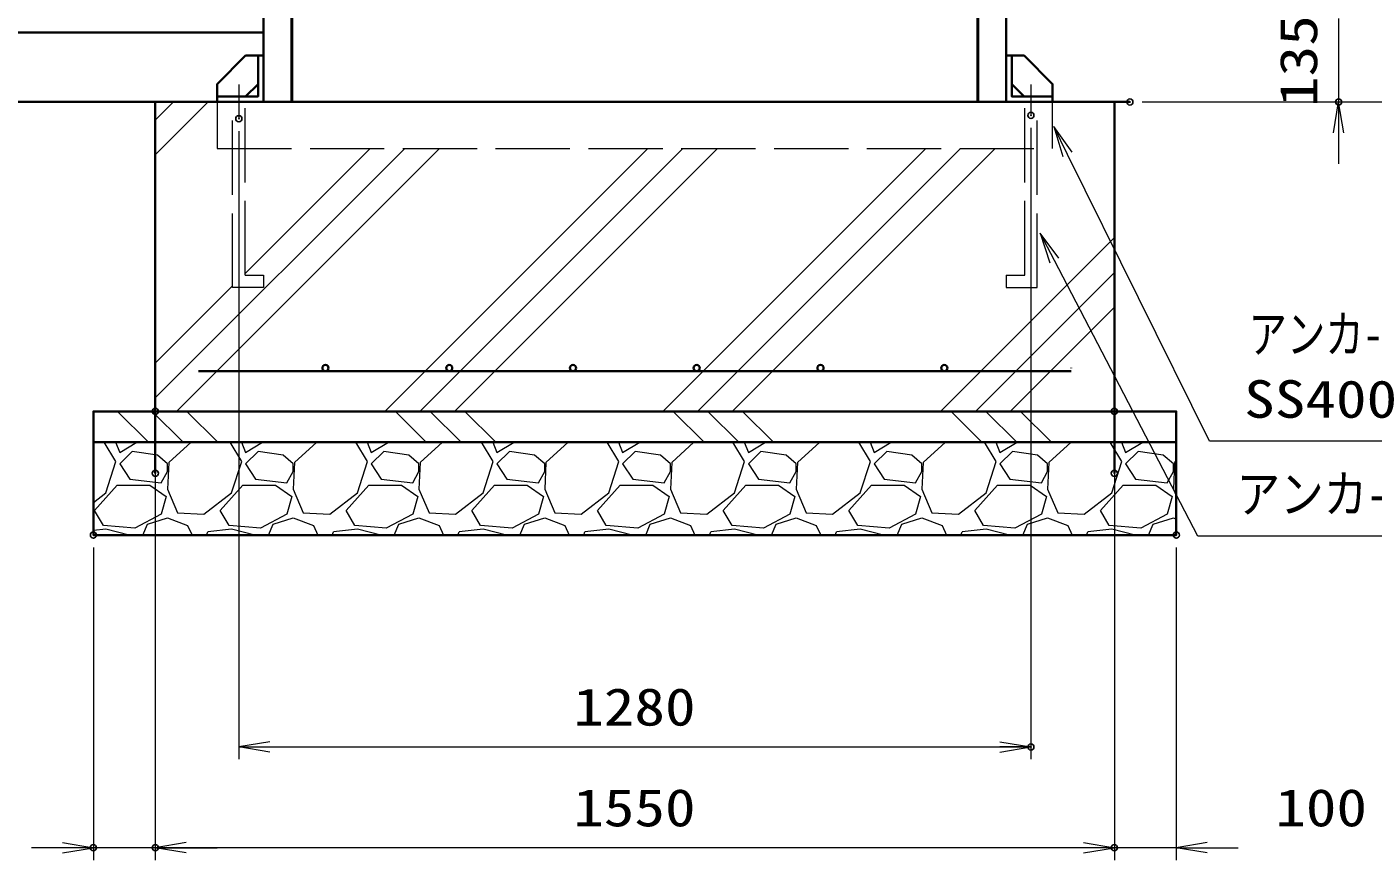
# Model space of a CAD drawing. Units: millimetres at full size, sheet at 1:20. Extents: x -5940 to 5940, y -4200 to 4200.
# Drawn here: x 1668 to 3843, y -2094 to -748 of the extents above; entities that cross this region are included whole.
import ezdxf
from ezdxf.enums import TextEntityAlignment as Align

# ---------------------------------------------------------------- set-up
doc = ezdxf.new("R2010")
doc.units = ezdxf.units.MM
doc.header["$LTSCALE"] = 20
doc.header["$PDMODE"] = 32
doc.header["$PDSIZE"] = 10
doc.linetypes.add('DASHED', pattern=[7.5, 6, -1.5])
doc.linetypes.add('USER1', pattern=[18, 12, -1.5, 3, -1.5])
for name, color, linetype, lineweight in [('0-1_軸線', 200, 'USER1', 15), ('0-2_寸法線', 4, 'Continuous', 18), ('0-3_0', 7, 'Continuous', 18), ('0-5_外形線', 7, 'Continuous', 35), ('0-6_隠れ線', 140, 'DASHED', 18), ('0-7_細線', 2, 'Continuous', 35), ('0-C_ハッチング', 253, 'Continuous', 13)]:
    doc.layers.add(name, color=color, linetype=linetype, lineweight=lineweight)
doc.layers.add('0-4_Defpoints', color=7, linetype='Continuous')
doc.styles.add('ＭＳ ゴシック', font='')
doc.styles.get('ＭＳ ゴシック').set_extended_font_data('MS Gothic')

# ---------------------------------------------------------------- blocks, each defined once
blk = doc.blocks.new('_Open')
at = {"layer": '0-3_0'}
blk.add_line((-20, 3.333), (0, 0), dxfattribs=at)
blk.add_lwpolyline([(-20, -3.333), (0, 0), (-20, 0)], dxfattribs=at)
blk = doc.blocks.new('S15')
at = {"layer": '0-2_寸法線'}
for points in [[(8969667.3, 3450057.1), (8959028.1, 3450057.1), (8954434.8, 3459330.7), (8953991, 3460226.8)], [(8954584.2, 3459404.6), (8953991, 3460226.8), (8954285.5, 3459256.7)]]:
    blk.add_lwpolyline(points, dxfattribs=at)
at = {"layer": '0-2_寸法線', "color": 254, "style": 'ＭＳ ゴシック'}
for s, width, p in [('アンカ-フレ－ム', 0.75, (8960288.1, 3452554)), ('SS400', 1.2, (8960144.1, 3450454))]:
    blk.add_text(s, height=1212, dxfattribs=dict(at, width=width)).set_placement(p, align=Align.BOTTOM_LEFT)
blk = doc.blocks.new('S16')
at = {"layer": '0-2_寸法線'}
for points in [[(8971559.5, 3446987.5), (8958645.1, 3446987.5), (8954011.1, 3455897.6), (8953549.7, 3456784.8)], [(8954158.9, 3455974.5), (8953549.7, 3456784.8), (8953863.2, 3455820.7)]]:
    blk.add_lwpolyline(points, dxfattribs=at)
at = {"layer": '0-2_寸法線', "color": 254, "style": 'ＭＳ ゴシック', "width": 0.85}
blk.add_text('アンカ-ボルト M16', height=1212, dxfattribs=at).set_placement((8959905.1, 3447384.3), align=Align.BOTTOM_LEFT)

msp = doc.modelspace()

# ---------------------------------------------------------------- linework, layer by layer
at = {"layer": '0-1_軸線'}
for p, q in [((2010.25, -841.31), (2010.25, -896.48)), ((3290.25, -841.13), (3290.25, -891.04))]:
    msp.add_line(p, q, dxfattribs=at)
at = {"layer": '0-2_寸法線'}
for p, q in [((3787.54, -734.3), (3787.54, -869.3)), ((3470.25, -869.3), (3972.65, -869.3)), ((3470.25, -869.3), (3807.54, -869.3)), ((3470.25, -869.3), (4153.8, -869.3)), ((3290.25, -911.04), (3290.25, -1931.56)), ((2010.25, -916.48), (2010.25, -1931.56)), ((3787.54, -919.3), (3787.54, -969.3)), ((1875.26, -1389.3), (1875.26, -2094.39)), ((3425.25, -1389.3), (3425.25, -2094.39)), ((1875.26, -1489.3), (1875.26, -2094.39)), ((3425.25, -1489.3), (3425.25, -2094.39)), ((1775.26, -1589.3), (1775.26, -2094.39)), ((3525.25, -1589.3), (3525.25, -2094.39)), ((2010.25, -1911.56), (3290.25, -1911.56)), ((1725.26, -2074.39), (1675.26, -2074.39)), ((1875.26, -2074.39), (1775.26, -2074.39)), ((3425.25, -2074.39), (1875.26, -2074.39)), ((1925.26, -2074.39), (1975.26, -2074.39)), ((3375.25, -2074.39), (3325.25, -2074.39)), ((3525.25, -2074.39), (3425.25, -2074.39)), ((3575.25, -2074.39), (3625.25, -2074.39))]:
    msp.add_line(p, q, dxfattribs=at)
at = {"layer": '0-4_Defpoints'}
for p in [(3450.25, -869.3), (3787.54, -869.3), (2010.25, -896.48), (3290.25, -891.04), (1875.26, -1369.3), (3425.25, -1369.3), (1875.26, -1469.3), (3425.25, -1469.3), (1775.26, -1569.3), (3525.25, -1569.3), (3290.25, -1911.56), (1775.26, -2074.39), (1875.26, -2074.39), (3425.25, -2074.39)]:
    msp.add_point(p, dxfattribs=at)
at = {"layer": '0-5_外形線'}
for p, q in [((2050.25, 350.7), (2050.25, -869.3)), ((2095.25, 350.7), (2095.25, -869.3)), ((2096.25, 350.7), (2096.25, -869.3)), ((3204.25, 350.7), (3204.25, -869.3)), ((3205.25, 350.7), (3205.25, -869.3)), ((3250.25, 350.7), (3250.25, -869.3)), ((-3849.75, -756.8), (2050.25, -756.8)), ((2041.26, -840.3), (2021.26, -860.3)), ((3279.25, -860.3), (3259.25, -840.3)), ((-4358.17, -869.3), (3450.25, -869.3))]:
    msp.add_line(p, q, dxfattribs=at)
for points in [[(2050.25, -794.3), (2021.26, -794.3), (1975.26, -840.3), (1975.26, -869.3)], [(1975.26, -860.3), (2041.26, -860.3), (2041.26, -794.3)], [(3250.25, -794.3), (3279.25, -794.3), (3325.25, -840.3), (3325.25, -869.3)], [(3325.25, -860.3), (3259.25, -860.3), (3259.25, -794.3)]]:
    msp.add_lwpolyline(points, dxfattribs=at)
at = {"layer": '0-6_隠れ線'}
for p, q in [((1975.26, -869.3), (1975.26, -944.3)), ((2000.26, -1169.3), (2000.26, -869.3)), ((2020.26, -1149.3), (2020.26, -869.3)), ((3280.25, -1149.3), (3280.25, -869.3)), ((3300.25, -1169.3), (3300.25, -869.3)), ((3325.25, -944.3), (3325.25, -869.3)), ((1975.26, -944.3), (3325.25, -944.3)), ((2020.26, -1149.3), (2050.25, -1149.3)), ((2050.25, -1149.3), (2050.25, -1169.3)), ((2050.25, -1169.3), (2000.26, -1169.3))]:
    msp.add_line(p, q, dxfattribs=at)
at = {"layer": '0-6_隠れ線', "linetype": 'Continuous'}
for p, q in [((3250.25, -1149.3), (3250.25, -1169.3)), ((3250.25, -1149.3), (3280.25, -1149.3)), ((3250.25, -1169.3), (3300.25, -1169.3))]:
    msp.add_line(p, q, dxfattribs=at)
at = {"layer": '0-7_細線'}
for p, q in [((1875.26, -869.3), (1875.26, -1469.3)), ((3425.25, -869.3), (3425.25, -1469.3)), ((3355.25, -1304.3), (1945.26, -1304.3)), ((1945.26, -1304.3), (3355.25, -1304.3)), ((2438.54, -1304.3), (2430.77, -1304.3))]:
    msp.add_line(p, q, dxfattribs=at)
for points in [[(1775.26, -1419.3), (3525.25, -1419.3), (3525.25, -1369.3), (1775.26, -1369.3)], [(1775.26, -1569.3), (3525.25, -1569.3), (3525.25, -1419.3), (1775.26, -1419.3)]]:
    msp.add_lwpolyline(points, close=True, dxfattribs=at)
for centre in [(2150.26, -1299.3), (2350.26, -1299.3), (2550.26, -1299.3), (2750.26, -1299.3), (2950.26, -1299.3), (3150.26, -1299.3)]:
    msp.add_circle(centre, 5, dxfattribs=at)
msp.add_arc((3350.26, -1299.3), 5, 358.85407, 1.14593, dxfattribs=at)
at = {"layer": '0-C_ハッチング'}
for p, q in [((1875.26, -954.7), (1960.65, -869.3)), ((1875.26, -898.57), (1904.53, -869.3)), ((1875.26, -1347.59), (2278.54, -944.3)), ((1909.67, -1369.3), (2334.67, -944.3)), ((2020.26, -1146.46), (2222.41, -944.3)), ((2246.43, -1369.3), (2671.43, -944.3)), ((2302.55, -1369.3), (2727.55, -944.3)), ((2358.68, -1369.3), (2783.68, -944.3)), ((2695.44, -1369.3), (3120.44, -944.3)), ((2751.57, -1369.3), (3176.57, -944.3)), ((2807.69, -1369.3), (3232.69, -944.3)), ((3144.45, -1369.3), (3425.25, -1088.5)), ((3200.58, -1369.3), (3425.25, -1144.63)), ((1875.26, -1291.46), (2000.26, -1166.46)), ((3256.71, -1369.3), (3425.25, -1200.75)), ((1814.19, -1369.3), (1864.19, -1419.3)), ((1870.32, -1369.3), (1920.32, -1419.3)), ((1926.45, -1369.3), (1976.45, -1419.3)), ((2263.21, -1369.3), (2313.21, -1419.3)), ((2319.33, -1369.3), (2369.33, -1419.3)), ((2375.46, -1369.3), (2425.46, -1419.3)), ((2712.22, -1369.3), (2762.22, -1419.3)), ((2768.35, -1369.3), (2818.35, -1419.3)), ((2824.47, -1369.3), (2874.47, -1419.3)), ((3161.23, -1369.3), (3211.23, -1419.3)), ((3217.36, -1369.3), (3267.36, -1419.3)), ((3273.49, -1369.3), (3323.49, -1419.3)), ((1811.66, -1450.16), (1792.8, -1419.3)), ((1811.1, -1419.3), (1817.75, -1435.93)), ((1817.75, -1435.93), (1845.47, -1419.3)), ((1838.07, -1433.9), (1817.75, -1454.22)), ((1878.71, -1440), (1838.07, -1433.9)), ((1933.02, -1419.3), (1897, -1452.19)), ((2014.86, -1450.16), (1996, -1419.3)), ((2014.3, -1419.3), (2020.95, -1435.93)), ((2020.95, -1435.93), (2048.67, -1419.3)), ((2041.27, -1433.9), (2020.95, -1454.22)), ((2081.91, -1440), (2041.27, -1433.9)), ((2136.22, -1419.3), (2100.2, -1452.19)), ((2218.06, -1450.16), (2199.2, -1419.3)), ((2217.5, -1419.3), (2224.15, -1435.93)), ((2224.15, -1435.93), (2251.87, -1419.3)), ((2244.47, -1433.9), (2224.15, -1454.22)), ((2285.11, -1440), (2244.47, -1433.9)), ((2339.42, -1419.3), (2303.4, -1452.19)), ((2421.26, -1450.16), (2402.4, -1419.3)), ((2420.7, -1419.3), (2427.35, -1435.93)), ((2427.35, -1435.93), (2455.07, -1419.3)), ((2447.67, -1433.9), (2427.35, -1454.22)), ((2488.31, -1440), (2447.67, -1433.9)), ((2542.62, -1419.3), (2506.6, -1452.19)), ((2624.46, -1450.16), (2605.6, -1419.3)), ((2623.9, -1419.3), (2630.55, -1435.93)), ((2630.55, -1435.93), (2658.27, -1419.3)), ((2650.87, -1433.9), (2630.55, -1454.22)), ((2691.51, -1440), (2650.87, -1433.9)), ((2745.82, -1419.3), (2709.8, -1452.19)), ((2827.66, -1450.16), (2808.8, -1419.3)), ((2827.1, -1419.3), (2833.75, -1435.93)), ((2833.75, -1435.93), (2861.47, -1419.3)), ((2854.07, -1433.9), (2833.75, -1454.22)), ((2894.71, -1440), (2854.07, -1433.9)), ((2949.02, -1419.3), (2913, -1452.19)), ((3030.86, -1450.16), (3012, -1419.3)), ((3030.3, -1419.3), (3036.95, -1435.93)), ((3036.95, -1435.93), (3064.67, -1419.3)), ((3057.27, -1433.9), (3036.95, -1454.22)), ((3097.91, -1440), (3057.27, -1433.9)), ((3152.22, -1419.3), (3116.2, -1452.19)), ((3234.06, -1450.16), (3215.2, -1419.3)), ((3233.5, -1419.3), (3240.15, -1435.93)), ((3240.15, -1435.93), (3267.87, -1419.3)), ((3260.47, -1433.9), (3240.15, -1454.22)), ((3301.11, -1440), (3260.47, -1433.9)), ((3355.42, -1419.3), (3319.4, -1452.19)), ((3437.26, -1450.16), (3418.4, -1419.3)), ((3436.7, -1419.3), (3443.35, -1435.93)), ((3443.35, -1435.93), (3471.07, -1419.3)), ((3463.67, -1433.9), (3443.35, -1454.22)), ((3504.31, -1440), (3463.67, -1433.9)), ((1795.4, -1500.96), (1811.66, -1450.16)), ((1817.75, -1454.22), (1834.01, -1478.61)), ((1894.97, -1454.22), (1878.71, -1440)), ((1897, -1452.19), (1894.97, -1494.86)), ((1894.97, -1466.41), (1894.97, -1454.22)), ((1998.6, -1500.96), (2014.86, -1450.16)), ((2020.95, -1454.22), (2037.21, -1478.61)), ((2098.17, -1454.22), (2081.91, -1440)), ((2100.2, -1452.19), (2098.17, -1494.86)), ((2098.17, -1466.41), (2098.17, -1454.22)), ((2201.8, -1500.96), (2218.06, -1450.16)), ((2224.15, -1454.22), (2240.41, -1478.61)), ((2301.37, -1454.22), (2285.11, -1440)), ((2303.4, -1452.19), (2301.37, -1494.86)), ((2301.37, -1466.41), (2301.37, -1454.22)), ((2405, -1500.96), (2421.26, -1450.16)), ((2427.35, -1454.22), (2443.61, -1478.61)), ((2504.57, -1454.22), (2488.31, -1440)), ((2506.6, -1452.19), (2504.57, -1494.86)), ((2504.57, -1466.41), (2504.57, -1454.22)), ((2608.2, -1500.96), (2624.46, -1450.16)), ((2630.55, -1454.22), (2646.81, -1478.61)), ((2707.77, -1454.22), (2691.51, -1440)), ((2709.8, -1452.19), (2707.77, -1494.86)), ((2707.77, -1466.41), (2707.77, -1454.22)), ((2811.4, -1500.96), (2827.66, -1450.16)), ((2833.75, -1454.22), (2850.01, -1478.61)), ((2910.97, -1454.22), (2894.71, -1440)), ((2913, -1452.19), (2910.97, -1494.86)), ((2910.97, -1466.41), (2910.97, -1454.22)), ((3014.6, -1500.96), (3030.86, -1450.16)), ((3036.95, -1454.22), (3053.21, -1478.61)), ((3114.17, -1454.22), (3097.91, -1440)), ((3116.2, -1452.19), (3114.17, -1494.86)), ((3114.17, -1466.41), (3114.17, -1454.22)), ((3217.8, -1500.96), (3234.06, -1450.16)), ((3240.15, -1454.22), (3256.41, -1478.61)), ((3317.37, -1454.22), (3301.11, -1440)), ((3319.4, -1452.19), (3317.37, -1494.86)), ((3317.37, -1466.41), (3317.37, -1454.22)), ((3421, -1500.96), (3437.26, -1450.16)), ((3443.35, -1454.22), (3459.61, -1478.61)), ((3520.57, -1454.22), (3504.31, -1440)), ((3522.6, -1452.19), (3520.57, -1494.86)), ((3520.57, -1466.41), (3520.57, -1454.22)), ((3525.25, -1449.77), (3522.6, -1452.19)), ((1834.01, -1478.61), (1884.81, -1484.7)), ((1884.81, -1484.7), (1894.97, -1466.41)), ((2037.21, -1478.61), (2088.01, -1484.7)), ((2088.01, -1484.7), (2098.17, -1466.41)), ((2240.41, -1478.61), (2291.21, -1484.7)), ((2291.21, -1484.7), (2301.37, -1466.41)), ((2443.61, -1478.61), (2494.41, -1484.7)), ((2494.41, -1484.7), (2504.57, -1466.41)), ((2646.81, -1478.61), (2697.61, -1484.7)), ((2697.61, -1484.7), (2707.77, -1466.41)), ((2850.01, -1478.61), (2900.81, -1484.7)), ((2900.81, -1484.7), (2910.97, -1466.41)), ((3053.21, -1478.61), (3104.01, -1484.7)), ((3104.01, -1484.7), (3114.17, -1466.41)), ((3256.41, -1478.61), (3307.21, -1484.7)), ((3307.21, -1484.7), (3317.37, -1466.41)), ((3459.61, -1478.61), (3510.41, -1484.7)), ((3510.41, -1484.7), (3520.57, -1466.41)), ((1775.26, -1516.52), (1795.4, -1500.96)), ((1777.11, -1529.41), (1813.69, -1488.77)), ((1813.69, -1488.77), (1866.52, -1488.77)), ((1866.52, -1488.77), (1892.94, -1507.05)), ((1894.97, -1494.86), (1911.22, -1533.47)), ((1953.9, -1535.5), (1998.6, -1500.96)), ((1980.31, -1529.41), (2016.89, -1488.77)), ((2016.89, -1488.77), (2069.72, -1488.77)), ((2069.72, -1488.77), (2096.14, -1507.05)), ((2098.17, -1494.86), (2114.42, -1533.47)), ((2157.1, -1535.5), (2201.8, -1500.96)), ((2183.51, -1529.41), (2220.09, -1488.77)), ((2220.09, -1488.77), (2272.92, -1488.77)), ((2272.92, -1488.77), (2299.34, -1507.05)), ((2301.37, -1494.86), (2317.62, -1533.47)), ((2360.3, -1535.5), (2405, -1500.96)), ((2386.71, -1529.41), (2423.29, -1488.77)), ((2423.29, -1488.77), (2476.12, -1488.77)), ((2476.12, -1488.77), (2502.54, -1507.05)), ((2504.57, -1494.86), (2520.82, -1533.47)), ((2563.5, -1535.5), (2608.2, -1500.96)), ((2589.91, -1529.41), (2626.49, -1488.77)), ((2626.49, -1488.77), (2679.32, -1488.77)), ((2679.32, -1488.77), (2705.74, -1507.05)), ((2707.77, -1494.86), (2724.02, -1533.47)), ((2766.7, -1535.5), (2811.4, -1500.96)), ((2793.11, -1529.41), (2829.69, -1488.77)), ((2829.69, -1488.77), (2882.52, -1488.77)), ((2882.52, -1488.77), (2908.94, -1507.05)), ((2910.97, -1494.86), (2927.22, -1533.47)), ((2969.9, -1535.5), (3014.6, -1500.96)), ((2996.31, -1529.41), (3032.89, -1488.77)), ((3032.89, -1488.77), (3085.72, -1488.77)), ((3085.72, -1488.77), (3112.14, -1507.05)), ((3114.17, -1494.86), (3130.42, -1533.47)), ((3173.1, -1535.5), (3217.8, -1500.96)), ((3199.51, -1529.41), (3236.09, -1488.77)), ((3236.09, -1488.77), (3288.92, -1488.77)), ((3288.92, -1488.77), (3315.34, -1507.05)), ((3317.37, -1494.86), (3333.62, -1533.47)), ((3376.3, -1535.5), (3421, -1500.96)), ((3402.71, -1529.41), (3439.29, -1488.77)), ((3439.29, -1488.77), (3492.12, -1488.77)), ((3492.12, -1488.77), (3518.54, -1507.05)), ((3520.57, -1494.86), (3525.25, -1505.99)), ((1892.94, -1507.05), (1884.81, -1535.5)), ((2096.14, -1507.05), (2088.01, -1535.5)), ((2299.34, -1507.05), (2291.21, -1535.5)), ((2502.54, -1507.05), (2494.41, -1535.5)), ((2705.74, -1507.05), (2697.61, -1535.5)), ((2908.94, -1507.05), (2900.81, -1535.5)), ((3112.14, -1507.05), (3104.01, -1535.5)), ((3315.34, -1507.05), (3307.21, -1535.5)), ((3518.54, -1507.05), (3510.41, -1535.5)), ((1791.34, -1553.79), (1777.11, -1529.41)), ((1884.81, -1535.5), (1842.14, -1557.85)), ((1862.46, -1551.76), (1894.97, -1541.6)), ((1894.97, -1541.6), (1927.48, -1553.79)), ((1911.22, -1533.47), (1953.9, -1535.5)), ((1994.54, -1553.79), (1980.31, -1529.41)), ((2088.01, -1535.5), (2045.34, -1557.85)), ((2065.66, -1551.76), (2098.17, -1541.6)), ((2098.17, -1541.6), (2130.68, -1553.79)), ((2114.42, -1533.47), (2157.1, -1535.5)), ((2197.74, -1553.79), (2183.51, -1529.41)), ((2291.21, -1535.5), (2248.54, -1557.85)), ((2268.86, -1551.76), (2301.37, -1541.6)), ((2301.37, -1541.6), (2333.88, -1553.79)), ((2317.62, -1533.47), (2360.3, -1535.5)), ((2400.94, -1553.79), (2386.71, -1529.41)), ((2494.41, -1535.5), (2451.74, -1557.85)), ((2472.06, -1551.76), (2504.57, -1541.6)), ((2504.57, -1541.6), (2537.08, -1553.79)), ((2520.82, -1533.47), (2563.5, -1535.5)), ((2604.14, -1553.79), (2589.91, -1529.41)), ((2697.61, -1535.5), (2654.94, -1557.85)), ((2675.26, -1551.76), (2707.77, -1541.6)), ((2707.77, -1541.6), (2740.28, -1553.79)), ((2724.02, -1533.47), (2766.7, -1535.5)), ((2807.34, -1553.79), (2793.11, -1529.41)), ((2900.81, -1535.5), (2858.14, -1557.85)), ((2878.46, -1551.76), (2910.97, -1541.6)), ((2910.97, -1541.6), (2943.48, -1553.79)), ((2927.22, -1533.47), (2969.9, -1535.5)), ((3010.54, -1553.79), (2996.31, -1529.41)), ((3104.01, -1535.5), (3061.34, -1557.85)), ((3081.66, -1551.76), (3114.17, -1541.6)), ((3114.17, -1541.6), (3146.68, -1553.79)), ((3130.42, -1533.47), (3173.1, -1535.5)), ((3213.74, -1553.79), (3199.51, -1529.41)), ((3307.21, -1535.5), (3264.54, -1557.85)), ((3284.86, -1551.76), (3317.37, -1541.6)), ((3317.37, -1541.6), (3349.88, -1553.79)), ((3333.62, -1533.47), (3376.3, -1535.5)), ((3416.94, -1553.79), (3402.71, -1529.41)), ((3510.41, -1535.5), (3467.74, -1557.85)), ((3488.06, -1551.76), (3520.57, -1541.6)), ((3520.57, -1541.6), (3525.25, -1543.36)), ((1795.4, -1559.89), (1775.26, -1562.01)), ((1842.14, -1557.85), (1791.34, -1553.79)), ((1833.06, -1569.3), (1795.4, -1559.89)), ((1854.94, -1569.3), (1862.46, -1551.76)), ((1927.48, -1553.79), (1934.64, -1569.3)), ((1957.99, -1569.3), (1959.99, -1563.95)), ((1998.6, -1559.89), (1959.99, -1563.95)), ((2045.34, -1557.85), (1994.54, -1553.79)), ((2036.26, -1569.3), (1998.6, -1559.89)), ((2058.14, -1569.3), (2065.66, -1551.76)), ((2130.68, -1553.79), (2137.84, -1569.3)), ((2161.19, -1569.3), (2163.19, -1563.95)), ((2201.8, -1559.89), (2163.19, -1563.95)), ((2248.54, -1557.85), (2197.74, -1553.79)), ((2239.46, -1569.3), (2201.8, -1559.89)), ((2261.34, -1569.3), (2268.86, -1551.76)), ((2333.88, -1553.79), (2341.04, -1569.3)), ((2364.39, -1569.3), (2366.39, -1563.95)), ((2405, -1559.89), (2366.39, -1563.95)), ((2451.74, -1557.85), (2400.94, -1553.79)), ((2442.66, -1569.3), (2405, -1559.89)), ((2464.54, -1569.3), (2472.06, -1551.76)), ((2537.08, -1553.79), (2544.24, -1569.3)), ((2567.59, -1569.3), (2569.59, -1563.95)), ((2608.2, -1559.89), (2569.59, -1563.95)), ((2654.94, -1557.85), (2604.14, -1553.79)), ((2645.86, -1569.3), (2608.2, -1559.89)), ((2667.74, -1569.3), (2675.26, -1551.76)), ((2740.28, -1553.79), (2747.44, -1569.3)), ((2770.79, -1569.3), (2772.79, -1563.95)), ((2811.4, -1559.89), (2772.79, -1563.95)), ((2858.14, -1557.85), (2807.34, -1553.79)), ((2849.06, -1569.3), (2811.4, -1559.89)), ((2870.94, -1569.3), (2878.46, -1551.76)), ((2943.48, -1553.79), (2950.64, -1569.3)), ((2973.99, -1569.3), (2975.99, -1563.95)), ((3014.6, -1559.89), (2975.99, -1563.95)), ((3061.34, -1557.85), (3010.54, -1553.79)), ((3052.26, -1569.3), (3014.6, -1559.89)), ((3074.14, -1569.3), (3081.66, -1551.76)), ((3146.68, -1553.79), (3153.84, -1569.3)), ((3177.19, -1569.3), (3179.19, -1563.95)), ((3217.8, -1559.89), (3179.19, -1563.95)), ((3264.54, -1557.85), (3213.74, -1553.79)), ((3255.46, -1569.3), (3217.8, -1559.89)), ((3277.34, -1569.3), (3284.86, -1551.76)), ((3349.88, -1553.79), (3357.04, -1569.3)), ((3380.39, -1569.3), (3382.39, -1563.95)), ((3421, -1559.89), (3382.39, -1563.95)), ((3467.74, -1557.85), (3416.94, -1553.79)), ((3458.66, -1569.3), (3421, -1559.89)), ((3480.54, -1569.3), (3488.06, -1551.76))]:
    msp.add_line(p, q, dxfattribs=at)

# ---------------------------------------------------------------- block references
at = {"layer": '0-2_寸法線', "xscale": 2.5, "yscale": 2.5}
for p, rotation in [((3787.54, -869.3), 90), ((2010.25, -1911.56), 180), ((1875.26, -2074.39), 180), ((1875.26, -2074.39), 180), ((3525.25, -2074.39), 180)]:
    msp.add_blockref('_Open', p, dxfattribs=dict(at, rotation=rotation))
at = {"layer": '0-2_寸法線'}
for name, p, xscale, yscale in [('S15', (-444372.3, -173920.51), 0.05, 0.05), ('S16', (-444372.3, -173920.51), 0.05, 0.05), ('_Open', (3290.25, -1911.56), 2.5, 2.5), ('_Open', (1775.26, -2074.39), 2.5, 2.5), ('_Open', (3425.25, -2074.39), 2.5, 2.5), ('_Open', (3425.25, -2074.39), 2.5, 2.5)]:
    msp.add_blockref(name, p, dxfattribs=dict(at, xscale=xscale, yscale=yscale))

# ---------------------------------------------------------------- texts
at = {"layer": '0-2_寸法線', "color": 254, "style": 'ＭＳ ゴシック', "width": 1.2}
msp.add_text('135', height=60.56, rotation=90, dxfattribs=at).set_placement((3771.19, -877.4), align=Align.BOTTOM_LEFT)
for s, p in [('1280', (2550.65, -1895.22)), ('1550', (2550.65, -2058.05)), ('100', (3685.24, -2058.05))]:
    msp.add_text(s, height=60.56, dxfattribs=at).set_placement(p, align=Align.BOTTOM_LEFT)

doc.saveas('drawing.dxf')
